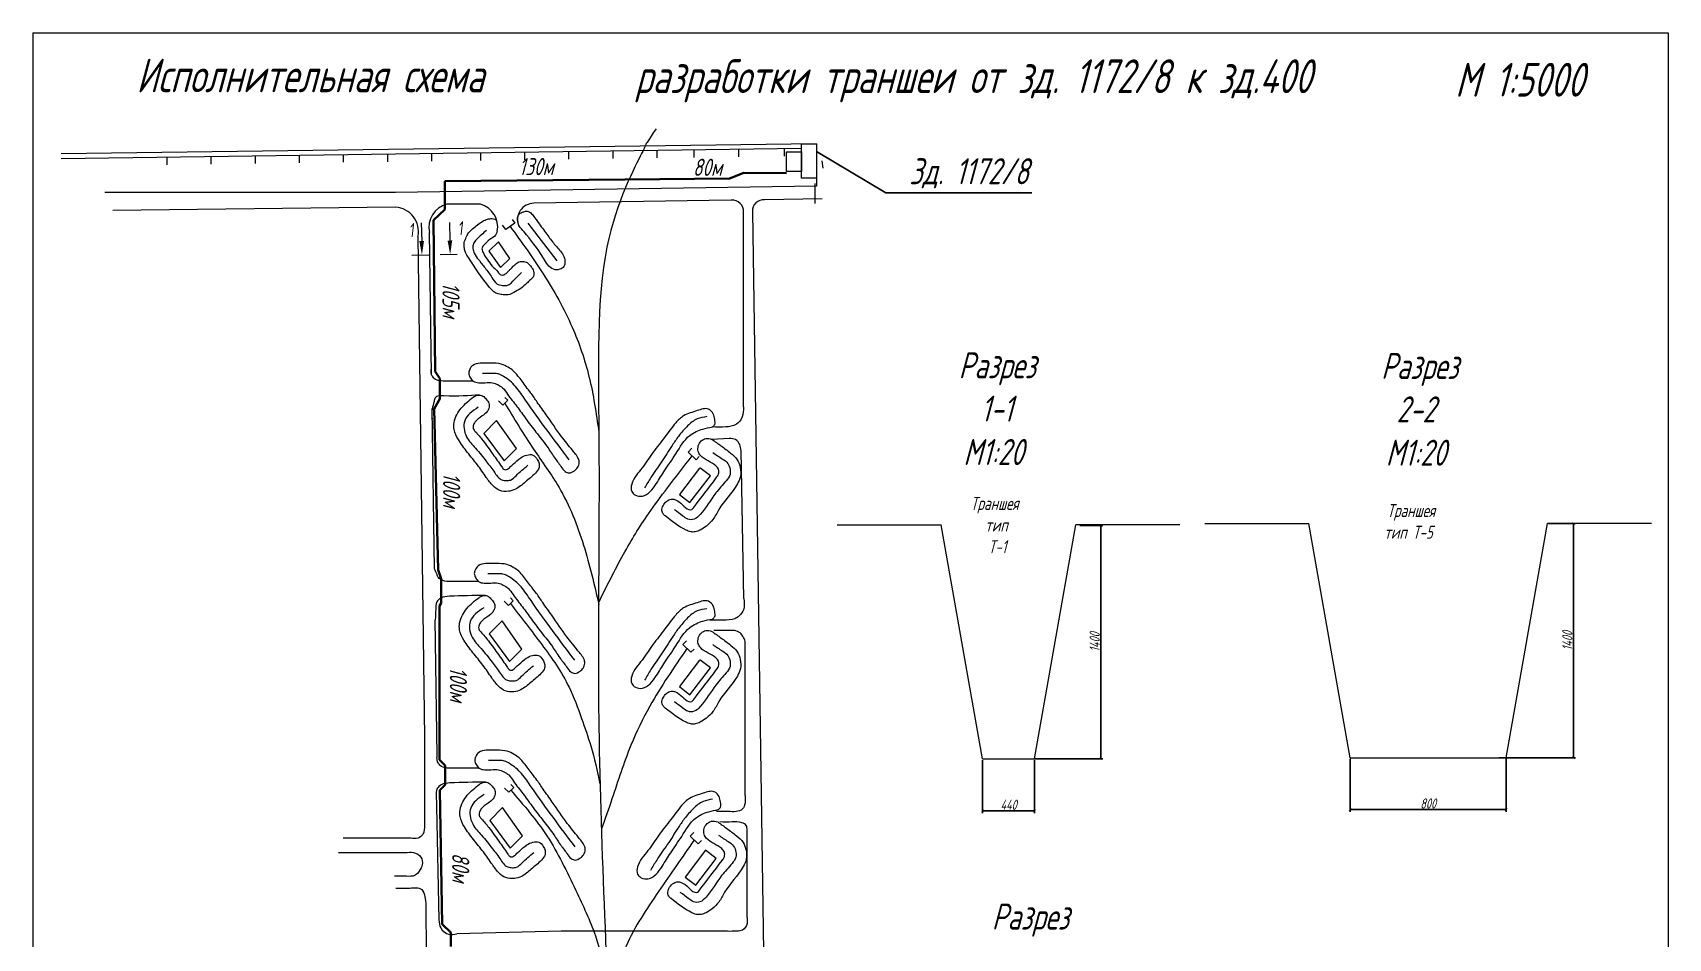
# Model space of a CAD drawing. Header units: millimetres. Extents: x 13096 to 18634, y -492 to 9335.
# Drawn here: x 16532 to 17500, y 8799 to 9335 of the extents above; entities that cross this region are included whole.
import ezdxf
from ezdxf import colors
from ezdxf.entities.mleader import LeaderData, LeaderLine
from ezdxf.enums import TextEntityAlignment as Align
from ezdxf.math import Vec2, Vec3

# ---------------------------------------------------------------- set-up
doc = ezdxf.new("R2010")
doc.units = ezdxf.units.MM
doc.layers.get('Defpoints').update_dxf_attribs({"color": 33})
for name, color, linetype, lineweight in [('Линия выноска', 137, 'Continuous', 20), ('Линия связи (Вновь)', 3, 'Continuous', 60), ('Размерная', 4, 'Continuous', 25), ('Рамка толстая', 7, 'Continuous', 60), ('Строительный', 251, 'Continuous', 13), ('ТаБлица', 253, 'Continuous', 25), ('текст', 7, 'Continuous', 25), ('Элемент эл. схем', 7, 'Continuous', 35)]:
    doc.layers.add(name, color=color, linetype=linetype, lineweight=lineweight)
doc.styles.add('Simplex', font='simplex.shx', dxfattribs={"width": 0.7, "oblique": 15})
doc.dimstyles.new('Simplex', dxfattribs={"dimtxt": 2.5, "dimasz": 2.5, "dimexe": 1.25, "dimexo": 0.625, "dimtad": 1, "dimtxsty": 'Simplex', "dimcen": 2.5, "dimclrt": 2, "dimadec": 0, "dimazin": 0, "dimtfac": 1, "dimtmove": 0, "dimatfit": 3, "dimfxl": 1, "dimarcsym": 0})

# ---------------------------------------------------------------- blocks, each defined once
blk = doc.blocks.new('_None')
blk = doc.blocks.new('_ArchTick')
at = {"color": 0, "linetype": 'ByBlock', "const_width": 0.15}
blk.add_lwpolyline([(-0.5, -0.5), (0.5, 0.5)], dxfattribs=at)
blk = doc.blocks.new('*D144')
at = {"layer": 'Defpoints', "color": 0, "lineweight": 80, "transparency": 16777216}
for p in [(17428.81, 9044.61), (17444.21, 9044.61), (17399.68, 8905.88)]:
    blk.add_point(p, dxfattribs=at)
at = {"layer": 'Размерная', "color": 0, "lineweight": -2, "transparency": 16777216}
for p, q in [((17429.43, 9044.61), (17445.46, 9044.61)), ((17444.21, 8905.88), (17444.21, 9044.61)), ((17400.31, 8905.88), (17445.46, 8905.88))]:
    blk.add_line(p, q, dxfattribs=at)
at = {"layer": 'Размерная', "color": 0, "lineweight": -2, "transparency": 16777216, "xscale": 1.5, "yscale": 1.5, "zscale": 1.5}
for p, rotation in [((17444.21, 9044.61), 90), ((17444.21, 8905.88), 270)]:
    blk.add_blockref('_ArchTick', p, dxfattribs=dict(at, rotation=rotation))
at = {"layer": 'Размерная', "color": 2, "lineweight": 20, "transparency": 16777216, "insert": (17440.58, 8975.25), "char_height": 2, "attachment_point": 5, "rotation": 90, "style": 'Simplex'}
blk.add_mtext('{\\H3x;1400}', dxfattribs=at)
blk = doc.blocks.new('*D145')
at = {"layer": 'Defpoints', "color": 0, "lineweight": 80, "transparency": 16777216}
for p in [(17311.97, 8906.01), (17404.37, 8906.01), (17404.37, 8875.26)]:
    blk.add_point(p, dxfattribs=at)
at = {"layer": 'Размерная', "color": 0, "lineweight": -2, "transparency": 16777216}
for p, q in [((17311.97, 8905.39), (17311.97, 8874.01)), ((17404.37, 8905.39), (17404.37, 8874.01)), ((17311.97, 8875.26), (17404.37, 8875.26))]:
    blk.add_line(p, q, dxfattribs=at)
at = {"layer": 'Размерная', "color": 0, "lineweight": -2, "transparency": 16777216, "xscale": 1.5, "yscale": 1.5, "zscale": 1.5, "rotation": 180}
blk.add_blockref('_ArchTick', (17311.97, 8875.26), dxfattribs=at)
at = {"layer": 'Размерная', "color": 0, "lineweight": -2, "transparency": 16777216, "xscale": 1.5, "yscale": 1.5, "zscale": 1.5}
blk.add_blockref('_ArchTick', (17404.37, 8875.26), dxfattribs=at)
at = {"layer": 'Размерная', "color": 2, "lineweight": 20, "transparency": 16777216, "insert": (17358.17, 8878.89), "char_height": 2, "attachment_point": 5, "style": 'Simplex'}
blk.add_mtext('{\\H3x;800}', dxfattribs=at)
blk = doc.blocks.new('*D146')
at = {"layer": 'Defpoints', "color": 0, "lineweight": 80, "transparency": 16777216}
for p in [(17151.34, 9043.58), (17164.32, 9043.58), (17123.99, 8905.35)]:
    blk.add_point(p, dxfattribs=at)
at = {"layer": 'Размерная', "color": 0, "lineweight": -2, "transparency": 16777216}
for p, q in [((17151.97, 9043.58), (17165.57, 9043.58)), ((17164.32, 8905.35), (17164.32, 9043.58)), ((17124.61, 8905.35), (17165.57, 8905.35))]:
    blk.add_line(p, q, dxfattribs=at)
at = {"layer": 'Размерная', "color": 0, "lineweight": -2, "transparency": 16777216, "xscale": 1.5, "yscale": 1.5, "zscale": 1.5}
for p, rotation in [((17164.32, 9043.58), 90), ((17164.32, 8905.35), 270)]:
    blk.add_blockref('_ArchTick', p, dxfattribs=dict(at, rotation=rotation))
at = {"layer": 'Размерная', "color": 2, "lineweight": 20, "transparency": 16777216, "insert": (17160.7, 8974.46), "char_height": 2, "attachment_point": 5, "rotation": 90, "style": 'Simplex'}
blk.add_mtext('{\\H3x;1400}', dxfattribs=at)
blk = doc.blocks.new('*D147')
at = {"layer": 'Defpoints', "color": 0, "lineweight": 80, "transparency": 16777216}
for p in [(17094.3, 8905.24), (17125.1, 8905.24), (17125.1, 8874.5)]:
    blk.add_point(p, dxfattribs=at)
at = {"layer": 'Размерная', "color": 0, "lineweight": -2, "transparency": 16777216}
for p, q in [((17094.3, 8904.62), (17094.3, 8873.25)), ((17125.1, 8904.62), (17125.1, 8873.25)), ((17094.3, 8874.5), (17125.1, 8874.5))]:
    blk.add_line(p, q, dxfattribs=at)
at = {"layer": 'Размерная', "color": 0, "lineweight": -2, "transparency": 16777216, "xscale": 1.5, "yscale": 1.5, "zscale": 1.5, "rotation": 180}
blk.add_blockref('_ArchTick', (17094.3, 8874.5), dxfattribs=at)
at = {"layer": 'Размерная', "color": 0, "lineweight": -2, "transparency": 16777216, "xscale": 1.5, "yscale": 1.5, "zscale": 1.5}
blk.add_blockref('_ArchTick', (17125.1, 8874.5), dxfattribs=at)
at = {"layer": 'Размерная', "color": 2, "lineweight": 20, "transparency": 16777216, "insert": (17109.7, 8878.12), "char_height": 2, "attachment_point": 5, "style": 'Simplex'}
blk.add_mtext('{\\H3x;440}', dxfattribs=at)

msp = doc.modelspace()

# ---------------------------------------------------------------- linework, layer by layer
at = {"color": 18, "lineweight": 20, "true_color": 0x000000}
for points in [[(16978.18408, 9264.87575), (16987.02877, 9264.87575), (16987.02877, 9253.20514), (16978.18408, 9253.20514)], [(16987.01057, 9269.4841), (16995.89939, 9269.4841), (16995.89939, 9249.12413), (16987.01057, 9249.12413)]]:
    msp.add_lwpolyline(points, close=True, dxfattribs=at)
at = {"layer": 'Линия связи (Вновь)', "color": 18, "lineweight": 35, "true_color": 0x000000}
for p, q in [((16944.36712, 9248.9299), (16952.95946, 9252.26751)), ((16952.95946, 9252.26751), (16978.09888, 9252.23363)), ((16775.80241, 9247.4467), (16882.34467, 9248.36452)), ((16775.80787, 9230.67278), (16775.80241, 9247.4467)), ((16882.34467, 9248.36452), (16944.36712, 9248.9299)), ((16769.1654, 9224.21912), (16775.80787, 9230.67278)), ((16770.14648, 9134.76032), (16769.1654, 9224.21912)), ((16772.83754, 9130.64388), (16770.14648, 9134.76032)), ((16772.83754, 9118.56661), (16772.83754, 9130.64388)), ((16769.53463, 9112.49905), (16772.83754, 9118.56661)), ((16771.86953, 9017.22043), (16769.53463, 9112.49905)), ((16773.65491, 9011.97519), (16771.86953, 9017.22043)), ((16773.57369, 8997.42417), (16773.65491, 9011.97519)), ((16772.70636, 8995.89045), (16773.57369, 8997.42417)), ((16772.70636, 8904.79876), (16772.70636, 8995.89045)), ((16776.09125, 8901.37475), (16772.70636, 8904.79876)), ((16776.09125, 8889.85748), (16776.09125, 8901.37475)), ((16772.9503, 8886.76062), (16776.09125, 8889.85748)), ((16774.22042, 8807.45198), (16772.9503, 8886.76062)), ((16779.43106, 8802.57894), (16774.22042, 8807.45198)), ((16779.43106, 8794.21689), (16779.43106, 8802.57894))]:
    msp.add_line(p, q, dxfattribs=at)
at = {"layer": 'Рамка толстая', "color": 18, "lineweight": 20, "true_color": 0x000000}
for p, q in [((16531.7644, 9335.32169), (17500.3894, 9335.32169)), ((16531.7644, 9335.32169), (16531.7644, 8002.19669)), ((17500.3894, 9335.32169), (17500.3894, 8002.19669))]:
    msp.add_line(p, q, dxfattribs=at)
at = {"layer": 'Строительный', "color": 18, "lineweight": 20, "true_color": 0x000000}
for p, q in [((16995.89939, 9269.4841), (16548.55924, 9263.54785)), ((16987.01057, 9266.78286), (16548.67015, 9260.63169)), ((16611.17529, 9261.50882), (16611.17529, 9257.09882)), ((16637.30676, 9261.87552), (16637.30676, 9257.46552)), ((16663.43823, 9262.24222), (16663.43823, 9257.83222)), ((16689.5697, 9262.60892), (16689.5697, 9258.19892)), ((16715.70117, 9262.97562), (16715.70117, 9258.56562)), ((16741.83264, 9263.34231), (16741.83264, 9258.93231)), ((16767.96411, 9263.70901), (16767.96411, 9259.29901)), ((16796.88145, 9264.11481), (16796.88145, 9259.70481)), ((16823.01292, 9264.4815), (16823.01292, 9260.0715)), ((16849.14439, 9264.8482), (16849.14439, 9260.4382)), ((16875.27586, 9265.2149), (16875.27586, 9260.8049)), ((16901.40733, 9265.5816), (16901.40733, 9261.1716)), ((16923.27671, 9265.88849), (16923.27671, 9261.47849)), ((16949.8294, 9266.2611), (16949.8294, 9261.8511)), ((16976.80677, 9266.63967), (16976.80677, 9262.22967)), ((16999.94534, 9255.14987), (16999.35837, 9259.52064)), ((16995.89939, 9244.42903), (16746.52583, 9240.60618)), ((16995.08355, 9234.16521), (16995.08355, 9245.94186)), ((16995.89939, 9249.12413), (16995.89939, 9244.42903)), ((16746.52583, 9240.60618), (16574.38106, 9240.60618)), ((16746.6893, 9232.04196), (16579.23767, 9230.0424)), ((16796.90898, 9233.73667), (16777.07898, 9233.73667)), ((16945.50279, 9236.09718), (16828.6318, 9234.36808)), ((16999.31234, 9236.86536), (16965.21062, 9236.30176)), ((16811.86555, 9218.74294), (16810.06045, 9221.3216)), ((16817.19514, 9222.47375), (16811.86555, 9218.74294)), ((16815.6405, 9224.69462), (16817.19514, 9222.47375)), ((16824.9081, 9222.49922), (16842.20108, 9200.2367)), ((16952.73486, 9113.70658), (16952.73486, 9229.10422)), ((16957.97855, 9229.3088), (16972.51965, 8249.01364)), ((16759.93383, 9214.71643), (16763.80881, 8918.0002)), ((16767.97468, 9132.83804), (16766.73461, 9216.98122)), ((16807.56938, 9211.56442), (16801.91082, 9205.90586)), ((16801.91082, 9205.90586), (16808.84511, 9196.27015)), ((16814.26469, 9201.68974), (16807.56938, 9211.56442)), ((16808.84511, 9196.27015), (16814.26469, 9201.68974)), ((16807.68938, 9117.29176), (16810.19497, 9114.78617)), ((16810.19497, 9114.78617), (16813.08746, 9117.67866)), ((16813.08746, 9117.67866), (16811.45066, 9119.31546)), ((16769.66931, 9017.85151), (16768.2728, 9112.60957)), ((16806.49966, 9105.71636), (16798.8376, 9098.0543)), ((16818.22204, 9089.01806), (16806.49966, 9105.71636)), ((16798.8376, 9098.0543), (16810.93763, 9081.73365)), ((16810.93763, 9081.73365), (16818.22204, 9089.01806)), ((16919.98728, 9087.00861), (16922.18552, 9089.26152)), ((16924.64362, 9082.46527), (16919.98728, 9087.00861)), ((16944.25438, 9094.99553), (16934.0093, 9094.5223)), ((16952.84201, 9000.35646), (16951.23272, 9087.8945)), ((16926.53686, 9084.40559), (16924.64362, 9082.46527)), ((16810.97399, 8998.6035), (16813.47958, 8996.09792)), ((16813.47958, 8996.09792), (16816.37206, 8998.99041)), ((16816.37206, 8998.99041), (16814.73526, 9000.62721)), ((16771.29828, 8907.31979), (16770.11329, 8987.72558)), ((16809.78426, 8987.02811), (16802.12221, 8979.36605)), ((16802.12221, 8979.36605), (16814.22224, 8963.0454)), ((16821.50664, 8970.32981), (16809.78426, 8987.02811)), ((16814.22224, 8963.0454), (16821.50664, 8970.32981)), ((16916.84466, 8972.96852), (16919.04289, 8975.22143)), ((16921.501, 8968.42518), (16916.84466, 8972.96852)), ((16923.39423, 8970.3655), (16921.501, 8968.42518)), ((16953.60631, 8883.59513), (16953.60631, 8970.95951)), ((16763.80881, 8918.0002), (16763.80881, 8871.65496)), ((16811.24611, 8888.05178), (16813.7517, 8885.5462)), ((16813.7517, 8885.5462), (16816.64419, 8888.43868)), ((16816.64419, 8888.43868), (16815.00738, 8890.07549)), ((16770.98279, 8877.18266), (16772.24694, 8809.99116)), ((16810.05639, 8876.47638), (16802.39433, 8868.81432)), ((16821.77877, 8859.77808), (16810.05639, 8876.47638)), ((16802.39433, 8868.81432), (16814.49436, 8852.49368)), ((16755.61562, 8858.27496), (16715.71506, 8858.27496)), ((16814.49436, 8852.49368), (16821.77877, 8859.77808)), ((16921.19354, 8859.5197), (16923.39178, 8861.77262)), ((16925.84988, 8854.97636), (16921.19354, 8859.5197)), ((16927.74312, 8856.91669), (16925.84988, 8854.97636)), ((16954.83618, 8811.4007), (16954.83618, 8861.03784)), ((16712.92274, 8849.82492), (16752.40035, 8849.82492)), ((16844.78718, 8803.27884), (16782.84082, 8801.74241)), ((16931.14033, 8803.27884), (16844.78718, 8803.27884))]:
    msp.add_line(p, q, dxfattribs=at)
for points in [[(16926.67327, 9077.50742), (16914.72056, 9061.80915), (16920.97601, 9057.04624), (16933.11107, 9072.98399), (16926.85562, 9077.74691)], [(16926.67327, 8963.77154), (16914.72056, 8948.07328), (16920.97601, 8943.31036), (16933.11107, 8959.24812), (16926.85562, 8964.01104)], [(16930.30186, 8851.15135), (16918.1668, 8835.21359), (16924.42225, 8830.45067), (16936.55731, 8846.38843), (16930.30186, 8851.15135)]]:
    msp.add_lwpolyline(points, dxfattribs=at)
for centre, radius, start, end in [((16745.64014, 9217.51475), 14.56504, 348.92312265, 85.86922356), ((16780.34015, 9220.15242), 13.97022, 103.49952732, 193.12034259), ((16793.27923, 9220.36072), 13.85969, 348.95296455, 74.81764387), ((16828.75682, 9224.47933), 9.88954, 90.72433398, 202.13249375), ((16946.16197, 9229.54273), 6.58751, 356.18317171, 95.74288416), ((16964.55144, 9229.74731), 6.58751, 84.25711584, 183.81682829)]:
    msp.add_arc(centre, radius, start, end, dxfattribs=at)
msp.add_open_spline([(16900.89189, 9278.4827), (16891.50485, 9264.303), (16900.89189, 9278.4827), (16864.59251, 9212.69849), (16868.3745, 9079.82113), (16864.58689, 8907.64136), (16876.54857, 8709.59076), (16874.6344, 8515.75766), (16872.50166, 8381.82279), (16876.08818, 8294.8609), (16885.722, 8244.18385), (16885.722, 8244.18385), (16885.722, 8244.18385), (16885.722, 8244.18385), (16885.722, 8244.18385), (16885.722, 8244.18385), (16885.722, 8244.18385), (16885.722, 8244.18385), (16885.722, 8244.18385)], degree=3, knots=[0, 0, 0, 0, 25.836333109, 49.871244762, 76.873917157, 116.334767859, 166.936096042, 211.721259242, 248.246118291, 257.850777941, 271.152471293, 282.284588503, 290.662390358, 305.749777897, 312.760031631, 324.633986925, 330.142951601, 332.123990533, 332.123990533, 332.123990533, 332.123990533], dxfattribs=at)
for points in [[(16806.88211, 9217.705), (16805.38801, 9214.9045), (16801.9039, 9212.48563), (16800.48182, 9211.06354), (16798.68155, 9209.26328), (16797.83733, 9207.40447), (16798.68155, 9204.69061), (16801.68452, 9200.05051), (16804.73849, 9196.23246), (16807.188, 9193.78295), (16809.07666, 9191.8943), (16810.40755, 9191.8943), (16812.17914, 9192.81065), (16813.12342, 9193.75493), (16814.3925, 9195.02401), (16815.66151, 9196.29302), (16817.84554, 9198.47705), (16820.42248, 9199.80518), (16822.63147, 9199.80518), (16825.05263, 9198.82833), (16826.52841, 9197.35255), (16828.06432, 9194.93453), (16828.53384, 9193.22362), (16828.06432, 9190.62777), (16826.50015, 9189.0636), (16824.40466, 9186.96811), (16816.6621, 9181.40514), (16813.4142, 9180.16621), (16810.40251, 9180.16621), (16807.43938, 9180.62889), (16804.91404, 9181.95241), (16802.34855, 9184.5179), (16789.7527, 9202.28061), (16788.1467, 9205.09619), (16787.43648, 9207.61341), (16787.31037, 9211.16332), (16788.54894, 9214.30072), (16789.90098, 9216.86659), (16792.23695, 9219.20256), (16798.33915, 9223.66474), (16801.11436, 9224.86863), (16803.78002, 9225.22287), (16805.49626, 9224.86863), (16806.75195, 9223.61293)], [(16822.76575, 9217.39817), (16834.18562, 9201.89545), (16840.20394, 9195.22657), (16843.99985, 9195.22657), (16846.3013, 9196.92863), (16846.95887, 9199.85499), (16845.88286, 9203.61744), (16841.2763, 9209.40033), (16836.79113, 9215.23327), (16831.67709, 9222.20467), (16828.08522, 9227.14752), (16826.23306, 9228.99968), (16824.10998, 9229.5961), (16822.16719, 9229.17805), (16819.9853, 9228.04334), (16818.86728, 9224.47933), (16819.9263, 9220.92174), (16822.76575, 9217.39817)], [(16800.53989, 9218.20869), (16794.57552, 9212.90083), (16792.81602, 9210.46383), (16792.42562, 9207.58738), (16793.25589, 9204.71093), (16795.7751, 9200.97449), (16799.65399, 9196.0206), (16803.6994, 9190.41223), (16806.69853, 9186.6968), (16810.01759, 9185.65809), (16812.57686, 9185.65809), (16817.17554, 9189.25365), (16821.21439, 9193.32863)], [(16814.53035, 9220.60834), (16834.08827, 9192.49898), (16851.24434, 9160.96167), (16861.20532, 9131.74165), (16867.0384, 9098.83314)], [(16792.53248, 9129.0442), (16782.28349, 9129.0442), (16774.94016, 9129.0442), (16770.29132, 9130.03853), (16768.48178, 9131.84807), (16767.74155, 9133.65577), (16767.91979, 9136.56239)], [(16853.19816, 9085.73839), (16855.04019, 9082.90842), (16855.42214, 9080.7), (16854.44215, 9077.78777), (16852.61857, 9075.96418), (16849.49483, 9074.63288), (16847.14397, 9075.53039), (16844.60948, 9078.52643), (16840.6446, 9083.88973), (16836.21564, 9090.4591), (16829.8222, 9098.74873), (16823.78099, 9106.72391), (16818.51215, 9113.99451), (16812.96357, 9121.2677), (16810.07964, 9125.02798), (16807.16738, 9126.9209), (16804.14971, 9128.07769), (16799.75275, 9128.07769), (16795.92822, 9128.07769), (16792.56056, 9129.024), (16790.83869, 9131.21117), (16789.99896, 9133.77796), (16790.54012, 9135.81767), (16792.36038, 9138.34888), (16796.81644, 9139.63159), (16803.14493, 9139.63159), (16809.25119, 9139.09241), (16813.35907, 9137.17557), (16816.36004, 9135.07444), (16819.12683, 9132.02748), (16821.59154, 9128.92255), (16823.97597, 9125.60365), (16826.85718, 9121.9032), (16830.50096, 9116.59786), (16835.93102, 9108.9964), (16844.82016, 9096.32726), (16851.38517, 9088.05857), (16853.19816, 9085.73839)], [(16849.50607, 9082.47366), (16823.5956, 9117.77972), (16817.67113, 9125.83441), (16814.39062, 9129.11492), (16810.66954, 9131.73641), (16807.70709, 9133.25379), (16804.7628, 9133.53069), (16798.06477, 9133.53069)], [(16796.44531, 9120.76047), (16775.32627, 9120.27558), (16770.10856, 9119.2015), (16769.49476, 9116.90865), (16768.2728, 9112.60957), (16768.36378, 9106.43646)], [(16792.81783, 9119.62133), (16785.58952, 9113.03121), (16782.92812, 9109.08789), (16781.2941, 9104.44651), (16781.2941, 9100.33617), (16783.85704, 9094.33458), (16789.21618, 9086.82573), (16795.11517, 9079.42128), (16800.40676, 9071.94821), (16804.44721, 9066.94551), (16808.35606, 9064.22469), (16813.45788, 9063.74193), (16817.59101, 9064.95829), (16823.46475, 9069.25403), (16829.49507, 9074.513), (16831.64382, 9077.81581), (16831.64382, 9080.24853), (16830.55448, 9082.64924), (16827.98615, 9085.21757), (16824.3977, 9085.21757), (16820.7772, 9083.57365), (16816.41201, 9079.92396), (16814.5411, 9078.21342), (16812.3842, 9076.60902), (16811.15306, 9076.60902), (16809.5708, 9078.19128), (16804.25402, 9085.7807), (16798.32122, 9093.88694), (16793.8869, 9099.15319), (16792.60963, 9100.97857), (16792.60963, 9102.48835), (16793.68529, 9104.73668), (16797.95948, 9108.34849), (16800.92826, 9110.94584), (16801.92535, 9112.88832), (16801.92535, 9115.88219), (16800.25523, 9118.29784), (16798.36443, 9120.18864), (16795.46364, 9120.70228), (16793.44454, 9119.98007), (16792.81783, 9119.62133)], [(16811.36525, 9115.95645), (16828.31362, 9088.74376), (16843.44609, 9066.06653), (16858.00638, 9031.77069), (16867.08585, 8996.69657)], [(16795.56061, 9113.48504), (16790.67066, 9109.79677), (16787.62597, 9105.4278), (16787.20498, 9100.96306), (16788.75969, 9095.99996), (16793.99648, 9089.2855), (16800.53115, 9081.30012), (16805.35711, 9074.75898), (16807.62212, 9071.84201), (16809.63387, 9070.5445), (16812.2568, 9070.112), (16814.80333, 9070.44274), (16818.01603, 9072.98879), (16825.02391, 9079.15116)], [(16934.25596, 9101.85286), (16928.70111, 9100.61633), (16920.88281, 9096.82923), (16912.69605, 9086.02557), (16906.13488, 9076.21299), (16901.04118, 9068.18724), (16892.86543, 9060.90118), (16888.67362, 9061.54099), (16886.51664, 9063.69797), (16886.51664, 9067.94409), (16892.66592, 9077.58674), (16899.09907, 9086.71089), (16906.20498, 9095.97196), (16912.57765, 9104.23717), (16917.27388, 9108.44547), (16925.36641, 9111.52819), (16931.94522, 9112.40066), (16934.79664, 9109.54924), (16935.67129, 9106.35154), (16935.67129, 9103.32698), (16934.25596, 9101.85286)], [(16930.97287, 9107.97295), (16925.3251, 9106.64088), (16919.6072, 9102.46635), (16914.19298, 9096.30439), (16910.45434, 9090.90577), (16904.15216, 9081.18429), (16897.86552, 9071.97197), (16894.14575, 9065.74472)], [(16952.73486, 9113.70658), (16951.88733, 9107.77375), (16948.46584, 9103.50473), (16942.18362, 9101.85286), (16934.25596, 9101.85286)], [(16934.0093, 9094.5223), (16930.33972, 9094.99553), (16927.70386, 9093.54528), (16925.95946, 9090.75797), (16925.95946, 9087.23024), (16927.352, 9084.8453), (16936.40348, 9078.78356), (16937.93692, 9076.73989), (16937.93692, 9074.02293), (16936.57716, 9071.68915), (16923.05279, 9053.95215), (16922.04878, 9052.94814), (16920.41855, 9052.94814), (16916.60271, 9055.7802), (16912.41148, 9058.70219), (16910.41251, 9059.16305), (16907.983, 9058.39495), (16905.45418, 9055.86612), (16904.43815, 9053.00992), (16904.96094, 9050.55199), (16906.37493, 9049.13801), (16918.68345, 9040.79291), (16921.44604, 9039.76893), (16924.14099, 9039.76893), (16927.09466, 9040.78127), (16930.75979, 9043.19367), (16934.62178, 9047.05566), (16938.10701, 9052.94749), (16949.07605, 9068.10372), (16950.87937, 9072.4974), (16950.78032, 9077.88564), (16949.02309, 9082.41802), (16945.06287, 9086.37824), (16939.3598, 9090.72511), (16934.0093, 9094.5223)], [(16934.51193, 9086.73232), (16940.16399, 9082.93482), (16943.43623, 9080.22704), (16944.7253, 9076.72674), (16944.7253, 9073.67289), (16942.51254, 9070.00749), (16936.32963, 9062.75982), (16927.08716, 9050.00131), (16923.47714, 9047.22362), (16919.74539, 9047.22362), (16916.79794, 9049.09732), (16911.80674, 9052.82553)], [(16951.23272, 9087.8945), (16950.45053, 9091.46462), (16948.03101, 9094.3666), (16944.25438, 9094.99553)], [(16866.83852, 8997.75705), (16881.62713, 9026.43338), (16896.37814, 9050.44833), (16907.69112, 9065.833), (16922.31545, 9084.73694)], [(16856.48276, 8967.05014), (16858.3248, 8964.22017), (16858.70674, 8962.01175), (16857.72676, 8959.09951), (16855.90317, 8957.27593), (16852.77943, 8955.94463), (16850.42857, 8956.84214), (16847.89408, 8959.83817), (16843.92921, 8965.20148), (16839.50025, 8971.77085), (16833.1068, 8980.06048), (16827.0656, 8988.03566), (16821.79676, 8995.30626), (16816.24818, 9002.57945), (16813.36425, 9006.33972), (16810.45199, 9008.23265), (16807.43432, 9009.38944), (16803.03736, 9009.38944), (16799.21283, 9009.38944), (16795.84517, 9010.33575), (16794.12329, 9012.52292), (16793.28357, 9015.08971), (16793.82473, 9017.12942), (16795.64499, 9019.66063), (16800.10105, 9020.94334), (16806.42954, 9020.94334), (16812.5358, 9020.40416), (16816.64368, 9018.48732), (16819.64465, 9016.38619), (16822.41143, 9013.33923), (16824.87615, 9010.2343), (16827.26058, 9006.9154), (16830.14179, 9003.21495), (16833.78556, 8997.90961), (16839.21562, 8990.30815), (16848.10477, 8977.63901), (16854.66978, 8969.37032), (16856.48276, 8967.05014)], [(16795.81709, 9010.35595), (16785.5681, 9010.35595), (16778.22477, 9010.35595), (16773.57593, 9011.35028), (16771.76639, 9013.15982), (16771.02616, 9014.96752), (16769.66931, 9017.85151)], [(16852.79068, 8963.78541), (16826.88021, 8999.09147), (16820.95573, 9007.14616), (16817.67522, 9010.42667), (16813.95415, 9013.04816), (16810.9917, 9014.56554), (16808.0474, 9014.84244), (16801.34938, 9014.84244)], [(16799.72992, 9002.07222), (16778.61087, 9001.58733), (16773.39316, 9000.51325), (16771.10031, 8998.22039), (16770.43131, 8993.90472), (16770.11329, 8987.72558)], [(16796.10243, 9000.93308), (16788.87412, 8994.34296), (16786.21273, 8990.39964), (16784.5787, 8985.75826), (16784.5787, 8981.64792), (16787.14165, 8975.64633), (16792.50078, 8968.13748), (16798.39978, 8960.73303), (16803.69137, 8953.25996), (16807.73182, 8948.25726), (16811.64067, 8945.53644), (16816.74248, 8945.05368), (16820.87562, 8946.27004), (16826.74935, 8950.56578), (16832.77968, 8955.82475), (16834.92843, 8959.12756), (16834.92843, 8961.56028), (16833.83908, 8963.96099), (16831.27076, 8966.52932), (16827.68231, 8966.52932), (16824.0618, 8964.8854), (16819.69661, 8961.23571), (16817.8257, 8959.52517), (16815.6688, 8957.92076), (16814.43767, 8957.92076), (16812.85541, 8959.50303), (16807.53863, 8967.09245), (16801.60583, 8975.19869), (16797.17151, 8980.46494), (16795.89424, 8982.29032), (16795.89424, 8983.8001), (16796.9699, 8986.04843), (16801.24409, 8989.66024), (16804.21287, 8992.25759), (16805.20996, 8994.20007), (16805.20996, 8997.19393), (16803.53984, 8999.60959), (16801.64904, 9001.50039), (16798.74824, 9002.01403), (16796.72915, 9001.29182), (16796.10243, 9000.93308)], [(16934.25596, 8988.11698), (16928.70111, 8986.88046), (16920.88281, 8983.09336), (16912.69605, 8972.2897), (16906.13488, 8962.47712), (16901.04118, 8954.45136), (16892.86543, 8947.16531), (16888.67362, 8947.80512), (16886.51664, 8949.9621), (16886.51664, 8954.20822), (16892.66592, 8963.85087), (16899.09907, 8972.97502), (16906.20498, 8982.23609), (16912.57765, 8990.5013), (16917.27388, 8994.70959), (16925.36641, 8997.79232), (16931.94522, 8998.66479), (16934.79664, 8995.81337), (16935.67129, 8992.61567), (16935.67129, 8989.59111), (16934.25596, 8988.11698)], [(16952.84201, 9000.35646), (16952.84201, 8993.95263), (16950.10484, 8989.94308), (16947.51713, 8988.27087), (16940.74038, 8987.51931), (16932.78323, 8987.51931)], [(16798.84521, 8994.79679), (16793.95527, 8991.10852), (16790.91057, 8986.73955), (16790.48959, 8982.27481), (16792.0443, 8977.31171), (16797.28109, 8970.59725), (16803.81576, 8962.61187), (16808.64171, 8956.07073), (16810.90672, 8953.15376), (16812.91847, 8951.85625), (16815.54141, 8951.42375), (16818.08794, 8951.75449), (16821.30064, 8954.30054), (16828.30852, 8960.46291)], [(16814.64986, 8997.2682), (16833.21317, 8973.01604), (16849.40634, 8947.76623), (16856.78406, 8929.22047), (16862.26912, 8912.97486), (16867.7228, 8890.59948)], [(16930.97287, 8994.23708), (16925.3251, 8992.90501), (16919.6072, 8988.73048), (16914.19298, 8982.56852), (16910.45434, 8977.16989), (16904.15216, 8967.44842), (16897.86552, 8958.2361), (16894.14575, 8952.00885)], [(16934.0093, 8980.78643), (16930.33972, 8981.25966), (16927.70386, 8979.80941), (16925.95946, 8977.0221), (16925.95946, 8973.49437), (16927.352, 8971.10943), (16936.40348, 8965.04769), (16937.93692, 8963.00402), (16937.93692, 8960.28706), (16936.57716, 8957.95327), (16923.05279, 8940.21628), (16922.04878, 8939.21227), (16920.41855, 8939.21227), (16916.60271, 8942.04433), (16912.41148, 8944.96632), (16910.41251, 8945.42718), (16907.983, 8944.65908), (16905.45418, 8942.13025), (16904.43815, 8939.27405), (16904.96094, 8936.81612), (16906.37493, 8935.40214), (16918.68345, 8927.05704), (16921.44604, 8926.03305), (16924.14099, 8926.03305), (16927.09466, 8927.0454), (16930.75979, 8929.4578), (16934.62178, 8933.31978), (16938.10701, 8939.21162), (16949.07605, 8954.36785), (16950.87937, 8958.76153), (16950.78032, 8964.14977), (16949.02309, 8968.68215), (16945.06287, 8972.64237), (16939.3598, 8976.98924), (16934.0093, 8980.78643)], [(16953.60631, 8970.95951), (16953.60631, 8974.84664), (16952.30876, 8978.03326), (16949.96104, 8980.38097), (16946.39345, 8981.33575), (16943.14583, 8981.33575), (16935.08476, 8981.33575)], [(16919.17283, 8970.69685), (16897.19318, 8936.42211), (16886.04992, 8913.49327), (16874.81357, 8881.64355), (16868.51791, 8863.85599)], [(16934.51193, 8972.99645), (16940.16399, 8969.19895), (16943.43623, 8966.49117), (16944.7253, 8962.99087), (16944.7253, 8959.93702), (16942.51254, 8956.27162), (16936.32963, 8949.02395), (16927.08716, 8936.26543), (16923.47714, 8933.48775), (16919.74539, 8933.48775), (16916.79794, 8935.36145), (16911.80674, 8939.08966)], [(16796.08921, 8899.80423), (16785.84022, 8899.80423), (16778.49689, 8899.80423), (16773.84805, 8900.79855), (16772.03851, 8902.60809), (16771.29828, 8904.4158), (16771.29828, 8907.31979)], [(16856.75488, 8856.49841), (16858.59692, 8853.66845), (16858.97886, 8851.46002), (16857.99888, 8848.54779), (16856.17529, 8846.72421), (16853.05155, 8845.39291), (16850.70069, 8846.29042), (16848.1662, 8849.28645), (16844.20133, 8854.64975), (16839.77237, 8861.21913), (16833.37892, 8869.50875), (16827.33772, 8877.48394), (16822.06888, 8884.75454), (16816.5203, 8892.02773), (16813.63637, 8895.788), (16810.72411, 8897.68093), (16807.70644, 8898.83772), (16803.30948, 8898.83772), (16799.48495, 8898.83772), (16796.11729, 8899.78403), (16794.39541, 8901.9712), (16793.55569, 8904.53798), (16794.09685, 8906.5777), (16795.91711, 8909.10891), (16800.37317, 8910.39162), (16806.70166, 8910.39162), (16812.80792, 8909.85243), (16816.9158, 8907.93559), (16819.91677, 8905.83447), (16822.68355, 8902.78751), (16825.14827, 8899.68257), (16827.5327, 8896.36367), (16830.41391, 8892.66323), (16834.05768, 8887.35789), (16839.48775, 8879.75643), (16848.37689, 8867.08729), (16854.9419, 8858.81859), (16856.75488, 8856.49841)], [(16853.0628, 8853.23369), (16827.15233, 8888.53974), (16821.22785, 8896.59444), (16817.94734, 8899.87495), (16814.22627, 8902.49644), (16811.26382, 8904.01382), (16808.31952, 8904.29071), (16801.6215, 8904.29071)], [(16800.00204, 8891.5205), (16778.88299, 8891.03561), (16773.66529, 8889.96152), (16771.37243, 8887.66867), (16770.70343, 8883.353), (16770.98279, 8877.18266)], [(16796.37455, 8890.38135), (16789.14624, 8883.79123), (16786.48485, 8879.84791), (16784.85082, 8875.20654), (16784.85082, 8871.0962), (16787.41377, 8865.0946), (16792.77291, 8857.58575), (16798.6719, 8850.18131), (16803.96349, 8842.70824), (16808.00394, 8837.70553), (16811.91279, 8834.98472), (16817.0146, 8834.50196), (16821.14774, 8835.71832), (16827.02148, 8840.01406), (16833.0518, 8845.27303), (16835.20055, 8848.57583), (16835.20055, 8851.00855), (16834.1112, 8853.40927), (16831.54288, 8855.97759), (16827.95443, 8855.97759), (16824.33392, 8854.33367), (16819.96873, 8850.68398), (16818.09782, 8848.97345), (16815.94092, 8847.36904), (16814.70979, 8847.36904), (16813.12753, 8848.9513), (16807.81075, 8856.54072), (16801.87795, 8864.64697), (16797.44363, 8869.91322), (16796.16636, 8871.73859), (16796.16636, 8873.24838), (16797.24202, 8875.49671), (16801.51621, 8879.10851), (16804.48499, 8881.70586), (16805.48208, 8883.64835), (16805.48208, 8886.64221), (16803.81196, 8889.05787), (16801.92116, 8890.94866), (16799.02037, 8891.46231), (16797.00127, 8890.7401), (16796.37455, 8890.38135)], [(16799.11733, 8884.24506), (16794.22739, 8880.5568), (16791.18269, 8876.18783), (16790.76171, 8871.72309), (16792.31642, 8866.75998), (16797.55321, 8860.04553), (16804.08788, 8852.06014), (16808.91383, 8845.519), (16811.17884, 8842.60203), (16813.1906, 8841.30453), (16815.81353, 8840.87203), (16818.36006, 8841.20276), (16821.57276, 8843.74882), (16828.58064, 8849.91118)], [(16814.84983, 8886.79974), (16836.30822, 8859.67926), (16853.37152, 8827.39297), (16865.01699, 8800.444), (16871.92131, 8774.35669)], [(16937.7022, 8875.25729), (16932.14735, 8874.02077), (16924.32906, 8870.23367), (16916.1423, 8859.43001), (16909.58112, 8849.61743), (16904.48742, 8841.59167), (16896.31167, 8834.30562), (16892.11986, 8834.94543), (16889.96288, 8837.10241), (16889.96288, 8841.34852), (16896.11216, 8850.99117), (16902.54531, 8860.11533), (16909.65123, 8869.3764), (16916.0239, 8877.64161), (16920.72013, 8881.8499), (16928.81265, 8884.93262), (16935.39147, 8885.8051), (16938.24289, 8882.95368), (16939.11753, 8879.75598), (16939.11753, 8876.73142), (16937.7022, 8875.25729)], [(16953.60631, 8883.59513), (16953.60631, 8879.04161), (16951.9993, 8875.50762), (16948.46195, 8874.13729), (16943.62517, 8874.13729), (16936.67405, 8874.13729)], [(16934.41911, 8881.37739), (16928.77135, 8880.04531), (16923.05344, 8875.87079), (16917.63922, 8869.70883), (16913.90058, 8864.3102), (16907.5984, 8854.58873), (16901.31177, 8845.37641), (16897.59199, 8839.14916)], [(16763.80881, 8871.65496), (16763.80881, 8866.10646), (16762.76801, 8860.61198), (16759.98268, 8858.41021), (16755.61562, 8858.27496)], [(16937.45554, 8867.92674), (16933.78596, 8868.39997), (16931.1501, 8866.94972), (16929.40571, 8864.16241), (16929.40571, 8860.63468), (16930.79824, 8858.24974), (16939.84972, 8852.188), (16941.38316, 8850.14433), (16941.38316, 8847.42737), (16940.0234, 8845.09358), (16926.49903, 8827.35659), (16925.49502, 8826.35257), (16923.86479, 8826.35257), (16920.04895, 8829.18464), (16915.85773, 8832.10662), (16913.85875, 8832.56749), (16911.42925, 8831.79939), (16908.90042, 8829.27056), (16907.8844, 8826.41436), (16908.40719, 8823.95643), (16909.82117, 8822.54245), (16922.1297, 8814.19734), (16924.89228, 8813.17336), (16927.58723, 8813.17336), (16930.5409, 8814.18571), (16934.20604, 8816.59811), (16938.06802, 8820.46009), (16941.55326, 8826.35193), (16952.52229, 8841.50816), (16954.32562, 8845.90184), (16954.22656, 8851.29008), (16952.46933, 8855.82246), (16948.50911, 8859.78268), (16942.80605, 8864.12954), (16937.45554, 8867.92674)], [(16954.83618, 8861.03784), (16954.83618, 8863.30327), (16954.35531, 8865.78773), (16951.748, 8867.49393), (16945.91735, 8867.94448), (16938.73044, 8867.94448)], [(16923.52171, 8857.24803), (16902.41797, 8826.79367), (16883.19011, 8794.46519), (16872.48747, 8759.38053)], [(16937.95817, 8860.13676), (16943.61023, 8856.33926), (16946.88247, 8853.63148), (16948.17154, 8850.13118), (16948.17154, 8847.07733), (16945.95878, 8843.41193), (16939.77588, 8836.16426), (16930.5334, 8823.40574), (16926.92338, 8820.62806), (16923.19163, 8820.62806), (16920.24419, 8822.50176), (16915.25298, 8826.22997)], [(16752.40035, 8849.82492), (16757.26701, 8849.82492), (16761.69196, 8847.06797), (16762.50574, 8842.68602), (16760.72559, 8838.87502), (16758.2292, 8836.37863), (16753.04134, 8835.76911), (16746.06539, 8835.76911)], [(16746.72664, 8828.80071), (16755.11588, 8828.80071), (16762.11438, 8827.90431), (16764.04951, 8823.54309), (16764.64079, 8815.51861)], [(16764.64079, 8815.51861), (16766.35067, 8762.59155), (16765.88247, 8757.43077), (16763.81406, 8755.36235), (16759.99903, 8754.3021), (16753.69402, 8754.3021)], [(16772.24694, 8809.99116), (16773.39494, 8805.16022), (16778.27004, 8801.49155), (16782.84082, 8801.74241)], [(16954.83618, 8811.4007), (16954.83618, 8807.91441), (16952.04913, 8803.94959), (16948.80439, 8803.27884), (16937.93431, 8803.27884), (16931.14033, 8803.27884)]]:
    msp.add_spline(points, degree=3, dxfattribs=at)
at = {"layer": 'Элемент эл. схем', "color": 18, "lineweight": 20, "true_color": 0x000000}
for p, q in [((16761.90053, 9222.70065), (16762.11247, 9211.93522)), ((16778.62056, 9223.02983), (16778.8325, 9212.2644)), ((16756.27776, 9203.56875), (16766.39906, 9203.76802)), ((16772.99779, 9203.89793), (16783.1191, 9204.09719)), ((17008.25619, 9043.84369), (17069.85619, 9043.84369)), ((17094.29511, 8905.24369), (17069.85619, 9043.84369)), ((17125.09511, 8905.24369), (17149.53403, 9043.84369)), ((17211.13403, 9043.84369), (17149.53403, 9043.84369)), ((17225.92984, 9044.61224), (17287.52984, 9044.61224)), ((17311.96876, 8906.01224), (17287.52984, 9044.61224)), ((17404.36876, 8906.01224), (17428.80768, 9044.61224)), ((17490.40768, 9044.61224), (17428.80768, 9044.61224)), ((17094.29511, 8905.24369), (17125.09511, 8905.24369)), ((17311.96876, 8906.01224), (17404.36876, 8906.01224))]:
    msp.add_line(p, q, dxfattribs=at)
for points in [[(16760.73774, 9211.90816), (16763.48721, 9211.96229), (16762.27486, 9203.68682)], [(16777.45777, 9212.23733), (16780.20724, 9212.29146), (16778.99489, 9204.016)]]:
    msp.add_solid(points, dxfattribs=at)

# ---------------------------------------------------------------- texts
at = {"layer": 'ТаБлица', "color": 18, "lineweight": 20, "true_color": 0x000000, "char_height": 10.164, "width": 275.88, "attachment_point": 5, "style": 'Simplex'}
for s, insert in [('130м', (16829.94528, 9256.01461)), ('80м', (16931.36606, 9255.61255))]:
    msp.add_mtext(s, dxfattribs=dict(at, insert=insert))
at = {"layer": 'ТаБлица', "color": 18, "lineweight": 20, "true_color": 0x000000, "char_height": 10.164, "width": 275.88, "attachment_point": 5, "rotation": 270, "style": 'Simplex'}
for s, insert in [('105м', (16779.51286, 9177.03304)), ('100м', (16779.86955, 9064.52026)), ('100м', (16783.83931, 8949.48035)), ('80м', (16785.23723, 8841.04248))]:
    msp.add_mtext(s, dxfattribs=dict(at, insert=insert))
at = {"layer": 'текст', "color": 18, "lineweight": 20, "true_color": 0x000000, "style": 'Simplex', "oblique": 15, "width": 0.7}
for s, p in [('Исполнительная схема', (16696.03409, 9300.0452)), ('разработки траншеи от зд. 1172/8 к зд.400', (17088.80428, 9299.55478)), ('М 1:5000', (17412.30585, 9297.48224))]:
    msp.add_text(s, height=20, dxfattribs=at).set_placement(p, align=Align.CENTER)
at = {"layer": 'текст', "color": 18, "lineweight": 20, "true_color": 0x000000, "char_height": 11.55, "attachment_point": 5, "rotation": 8.55286586, "style": 'Simplex'}
for insert in [(16755.52695, 9218.27243), (16784.51217, 9219.36817)]:
    msp.add_mtext_dynamic_manual_height_columns('{\\H0.7x;1}', width=8.7102084, gutter_width=15, heights=[0], dxfattribs=dict(at, insert=insert))
at = {"layer": 'текст', "color": 18, "lineweight": 20, "true_color": 0x000000, "attachment_point": 1, "style": 'Simplex'}
for s, width, insert, char_height in [('\\pi6.9573;Разрез \\P\\pi20.092;1-1\\P\\pi9.7045;М1:20', 65.8694283, (17073.15844, 9146.06703), 15.4), ('\\pi16.957;Разрез \\P\\pi26.121;2-2\\P\\pi19.704;М1:20', 85.8694283, (17313.35805, 9145.65894), 15.4), ('\\pi-3.6664;Траншея\\P\\pi4.951;тип \\P\\pi6.8981;Т-1', 25.8694283, (17090.86024, 9060.4202), 7.7), ('\\pi6.3336;Траншея\\P\\pi4.5781;тип Т-5', 45.8694283, (17327.53462, 9056.18865), 7.7), ('\\pi6.9573;Разрез \\P\\pi16.121;3-3\\P\\pi9.7045;М1:20', 65.8694283, (17092.77214, 8819.59618), 15.4)]:
    msp.add_mtext_dynamic_manual_height_columns(s, width=width, gutter_width=12.5, heights=[0], dxfattribs=dict(at, insert=insert, char_height=char_height))

# ---------------------------------------------------------------- dimensions: what is measured, and where the dimension line sits
at = {"layer": 'Размерная', "color": 18, "lineweight": 20, "true_color": 0x000000}
for base, p1, p2, override, picture, middle in [((17164.32136, 9043.57576), (17123.98702, 8905.35343), (17151.34168, 9043.57576), {"dimtxt": 2, "dimasz": 1.5, "dimlfac": 20, "dimrnd": 1, "dimblk1": 'ArchTick', "dimblk2": 'ArchTick', "dimsah": 1}, '*D146', (17160.69636, 8974.4646)), ((17444.20768, 9044.61224), (17399.68002, 8905.87949), (17428.80768, 9044.61224), {"dimtxt": 2, "dimasz": 1.5, "dimlfac": 20, "dimrnd": 1, "dimtxsty": 'Simplex', "dimblk1": 'ArchTick', "dimblk2": 'ArchTick', "dimsah": 1}, '*D144', (17440.58268, 8975.24586))]:
    dim = msp.add_linear_dim(base=base, p1=p1, p2=p2, angle=90, text='{\\H3x;1400}', dimstyle='Simplex', override=override, dxfattribs=at)
    dim.commit()
    dim.dimension.update_dxf_attribs({"geometry": picture, "text_midpoint": middle})
for base, p1, p2, text, picture, middle in [((17125.09511, 8874.4963), (17094.29511, 8905.24369), (17125.09511, 8905.24369), '{\\H3x;440}', '*D147', (17109.69511, 8878.1213)), ((17404.36876, 8875.26485), (17311.96876, 8906.01224), (17404.36876, 8906.01224), '{\\H3x;800}', '*D145', (17358.16876, 8878.88985))]:
    dim = msp.add_linear_dim(base=base, p1=p1, p2=p2, text=text, dimstyle='Simplex', override={"dimtxt": 2, "dimasz": 1.5, "dimlfac": 20, "dimrnd": 1, "dimtxsty": 'Simplex', "dimblk1": 'ArchTick', "dimblk2": 'ArchTick', "dimsah": 1}, dxfattribs=at)
    dim.commit()
    dim.dimension.update_dxf_attribs({"geometry": picture, "text_midpoint": middle})

# ---------------------------------------------------------------- leaders
at = {"layer": 'Линия выноска', "color": 18, "lineweight": 20, "true_color": 0x000000}
ml = msp.add_multileader_mtext('Standard', dxfattribs=at)
ml.set_content('\\pxsm0.75;{\\W0.7;Зд. 1172/8}', color=2, style='Simplex')
ml.set_leader_properties()
ml.set_arrow_properties(name='NONE')
ml.build(insert=Vec2(0, 0))
ml.multileader.update_dxf_attribs({"text_left_attachment_type": 6, "text_right_attachment_type": 6, "dogleg_length": 8.32248, "arrow_head_size": 17.64})
ctx = ml.context
ctx.base_point, ctx.char_height, ctx.arrow_head_size, ctx.landing_gap_size, ctx.plane_origin = Vec3(17042.01365, 9240.42229), 15.435, 17.64, 8.82, Vec3(17109.19216, 9268.22213)
ctx.left_attachment, ctx.right_attachment = 6, 6
notes = []
notes.append((ctx, [(0, (1, 1, 0), (17036.90804, 9240.42229), (1, 0), 5.10561, [(0, [(16995.89939, 9264.96942)], 0, [])])]))
ctx.mtext.insert, ctx.mtext.flow_direction = Vec3(17050.83365, 9261.00229), 5
for ctx, leaders in notes:
    for number, flags, end, landing, length, lines in leaders:
        leader = LeaderData()
        leader.index, (leader.has_last_leader_line, leader.has_dogleg_vector, leader.attachment_direction) = number, flags
        leader.last_leader_point, leader.dogleg_vector, leader.dogleg_length = Vec3(end), Vec3(landing), length
        for number, points, colour, breaks in lines:
            line = LeaderLine()
            line.index, line.vertices, line.color, line.breaks = number, Vec3.list(points), colors.encode_raw_color(colour), breaks
            leader.lines.append(line)
        ctx.leaders.append(leader)

doc.saveas('drawing.dxf')
